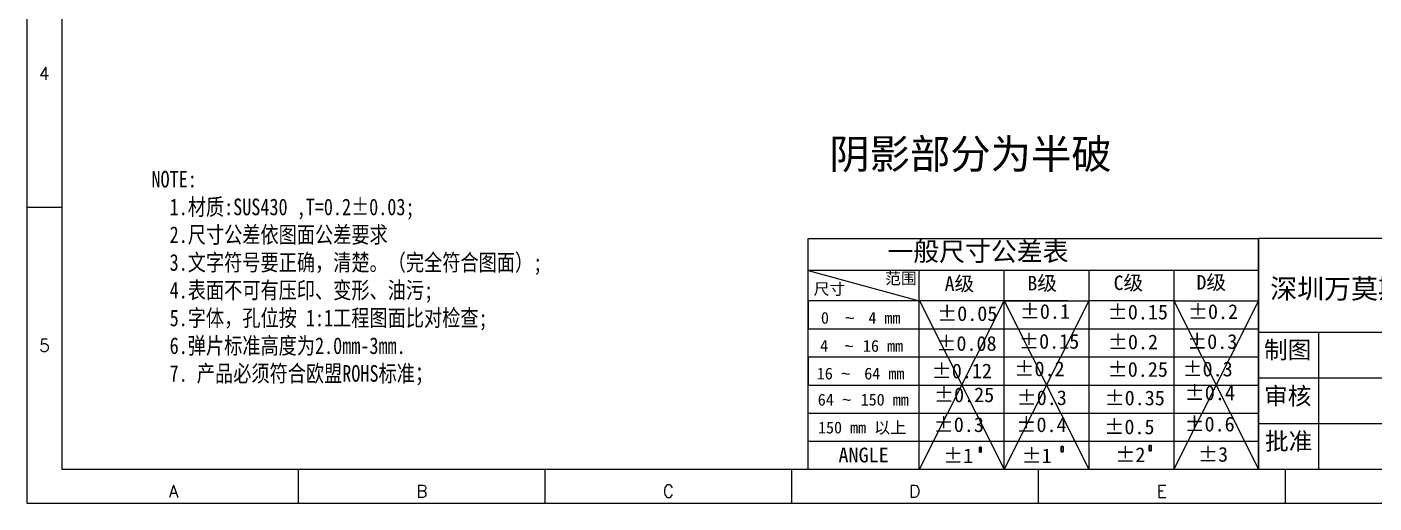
# Model space of a CAD drawing. Header units: millimetres. Extents: x 30573 to 30938, y 711 to 964.
# Drawn here: x 30573.2 to 30815.8, y 711.3 to 797.1 of the extents above; entities that cross this region are included whole.
import ezdxf

# ---------------------------------------------------------------- set-up
doc = ezdxf.new("R2010")
doc.units = ezdxf.units.MM
doc.layers.add('txt', color=7, linetype='Continuous')
doc.layers.add('标注线', color=3, linetype='Continuous', lineweight=13)
doc.styles.add('my', font='', dxfattribs={"width": 0.8})
doc.styles.get("Standard").update_dxf_attribs({"font": 'txt.shx', "bigfont": 'gbcbig.shx'})
doc.styles.get('my').set_extended_font_data('SimSun')

# ---------------------------------------------------------------- blocks, each defined once
blk = doc.blocks.new('dffesfe')
at = {"lineweight": 30}
for p, q in [((1289.31, -263.54), (1289.31, -265.77)), ((1290.14, -263.54), (1289.31, -263.54)), ((1290.14, -265.77), (1290.14, -263.54)), ((1289.31, -265.77), (1290.14, -265.77))]:
    blk.add_line(p, q, dxfattribs=at)

msp = doc.modelspace()

# ---------------------------------------------------------------- linework, layer by layer
at = {"color": 0, "lineweight": 20}
for p, q in [((30573.188, 964.195), (30573.188, 711.263)), ((30579.497, 958.11), (30579.497, 717.348)), ((30579.497, 764.542), (30573.188, 764.542)), ((30713.847, 717.348), (30713.847, 758.954)), ((30713.847, 758.954), (30794.968, 758.954)), ((30794.968, 717.348), (30794.968, 758.954)), ((30713.847, 753.162), (30733.883, 747.712)), ((30794.968, 753.162), (30713.847, 753.162)), ((30733.883, 717.348), (30733.883, 753.162)), ((30749.154, 717.348), (30749.154, 753.162)), ((30764.426, 753.162), (30764.426, 717.348)), ((30779.697, 753.162), (30779.697, 717.348)), ((30713.847, 747.712), (30713.847, 742.651)), ((30760.638, 747.712), (30713.847, 747.712)), ((30749.154, 747.712), (30764.426, 747.712)), ((30779.697, 747.712), (30764.426, 747.712)), ((30779.697, 747.712), (30794.968, 747.712)), ((30713.847, 737.591), (30713.847, 742.651)), ((30713.847, 742.651), (30794.968, 742.651)), ((30794.968, 742.061), (30931.24, 742.061)), ((30805.736, 742.061), (30805.736, 717.348)), ((30713.847, 737.591), (30794.968, 737.591)), ((30713.847, 737.591), (30713.847, 732.53)), ((30794.968, 733.823), (30931.24, 733.823)), ((30713.847, 732.53), (30794.968, 732.53)), ((30713.847, 727.47), (30794.968, 727.47)), ((30794.968, 725.586), (30889.19, 725.586)), ((30713.847, 722.409), (30794.968, 722.409)), ((30579.497, 717.348), (30753.597, 717.348)), ((30622.099, 711.263), (30622.099, 717.348)), ((30666.522, 711.263), (30666.522, 717.348)), ((30710.945, 711.263), (30710.945, 717.348)), ((30713.847, 717.348), (30794.968, 717.348)), ((30753.597, 717.348), (30930.733, 717.348)), ((30755.368, 711.263), (30755.368, 717.348)), ((30799.792, 711.263), (30799.792, 717.348)), ((30573.188, 711.263), (30937.548, 711.263))]:
    msp.add_line(p, q, dxfattribs=at)
msp.add_lwpolyline([(30794.968, 717.348), (30931.24, 717.348), (30931.24, 758.954), (30794.968, 758.954)], close=True)
at = {"layer": '标注线'}
for p, q in [((30733.884, 717.348), (30749.155, 747.712)), ((30733.884, 747.712), (30749.155, 717.348)), ((30764.427, 747.712), (30749.155, 717.348)), ((30749.155, 747.712), (30764.427, 717.348)), ((30794.969, 747.712), (30779.698, 717.348)), ((30779.698, 747.712), (30794.969, 717.348))]:
    msp.add_line(p, q, dxfattribs=at)

# ---------------------------------------------------------------- block references
at = {"color": 0, "lineweight": 20, "xscale": 0.4217148108602878, "yscale": 0.4217148108586871, "zscale": 0.4217148108602878}
for p in [(30200.97, 832.5), (30215.694, 832.586), (30231.57, 832.776)]:
    msp.add_blockref('dffesfe', p, dxfattribs=at)

# ---------------------------------------------------------------- texts
at = {"color": 0, "lineweight": 20}
for s, p in [('4', (30575.366, 787.555)), ('5', (30575.383, 738.533)), ('A', (30598.743, 712.274)), ('B', (30643.286, 712.274)), ('C', (30687.678, 712.288)), ('D', (30732.044, 712.274)), ('E', (30776.611, 712.274))]:
    msp.add_text(s, height=2.244, dxfattribs=at).set_placement(p)
at = {"color": 3, "attachment_point": 1}
for s, insert, char_height, width in [('{\\fSimSun|b0|i0|c134|p54;阴影部分为半破}', (30717.675, 776.832), 5.32526, 110.41571), ('{\\fSimSun|b0|i0|c134|p54;\\H0.7146x;\\C256;深圳万莫斯有限公司}', (30797.063, 751.674), 4.97968, 78.94455)]:
    msp.add_mtext(s, dxfattribs=dict(at, insert=insert, char_height=char_height, width=width))
at = {"color": 0, "lineweight": 20, "attachment_point": 1}
for s, insert, char_height, width in [('{\\fSimSun|b0|i0|c134|p54;一般尺寸公差表}', (30728.134, 758.311), 3.41589, 42.52287), ('{\\fSimSun|b0|i0|c134|p54;范围}', (30727.735, 752.783), 2.08, 5.79754), ('{\\fSimSun|b0|i0|c134|p54;A级}', (30738.447, 752.107), 2.6, 13.95258), ('{\\fSimSun|b0|i0|c134|p54;B级}', (30753.355, 752.197), 2.6, 13.95258), ('{\\fSimSun|b0|i0|c134|p54;C级}', (30768.873, 752.259), 2.6, 13.95258), ('{\\fSimSun|b0|i0|c134|p54;D级}', (30783.81, 752.349), 2.6, 13.95258), ('{\\fSimSun|b0|i0|c134|p54;尺寸}', (30714.846, 750.891), 2.08, 5.79754), ('{\\fSimSun|b0|i0|c134|p2;%%P0.1}', (30751.974, 747.13), 2.6568, 12.06533), ('{\\fSimSun|b0|i0|c134|p2;%%P0.15}', (30767.811, 747.021), 2.6568, 12.06533), ('{\\fSimSun|b0|i0|c134|p2;%%P0.2}', (30782.242, 747.095), 2.6568, 12.06533), ('{\\fSimSun|b0|i0|c134|p2;0  \\fArial|b0|i0|c0|p34;~\\fArial|b0|i0|c238|p34;   \\fSimSun|b0|i0|c134|p2;4 mm}', (30716.159, 745.706), 2.125443, 19.01507), ('{\\fSimSun|b0|i0|c134|p2;%%P0.05}', (30737.089, 746.744), 2.6568, 12.06533), ('{\\fSimSun|b0|i0|c134|p2;4  \\fArial|b0|i0|c0|p34;~\\fArial|b0|i0|c238|p34;  \\fSimSun|b0|i0|c134|p2;16 mm}', (30716.008, 740.657), 2.125443, 19.2291), ('{\\fSimSun|b0|i0|c134|p2;%%P0.08}', (30736.951, 741.357), 2.6568, 12.20354), ('{\\fSimSun|b0|i0|c134|p2;%%P0.15}', (30751.836, 741.742), 2.6568, 12.20354), ('{\\fSimSun|b0|i0|c134|p2;%%P0.2}', (30767.828, 741.633), 2.6568, 12.20354), ('{\\fSimSun|b0|i0|c134|p2;%%P0.3}', (30782.104, 741.707), 2.6568, 12.20354), ('{\\fSimSun|b0|i0|c134|p54;制图}', (30795.961, 740.428), 3.12143, 10.84459), ('{\\fSimSun|b0|i0|c134|p2;16 \\fArial|b0|i0|c0|p34;~\\fArial|b0|i0|c238|p34;   \\fSimSun|b0|i0|c134|p2;64 mm}', (30715.41, 735.666), 2.125443, 19.63796), ('{\\fSimSun|b0|i0|c134|p2;%%P0.12}', (30736.118, 736.403), 2.6568, 12.24044), ('{\\fSimSun|b0|i0|c134|p2;%%P0.2}', (30751.003, 736.788), 2.6568, 12.24044), ('{\\fSimSun|b0|i0|c134|p2;%%P0.25}', (30767.798, 736.679), 2.6568, 12.24044), ('{\\fSimSun|b0|i0|c134|p2;%%P0.3}', (30781.27, 736.753), 2.6568, 12.24044), ('{\\fSimSun|b0|i0|c134|p2;%%P0.4}', (30781.674, 732.457), 2.6568, 12.17676), ('{\\fSimSun|b0|i0|c134|p54;审核}', (30795.961, 732.123), 3.12143, 10.84459), ('{\\fSimSun|b0|i0|c134|p2;64 \\fArial|b0|i0|c0|p34;~\\fArial|b0|i0|c238|p34;  \\fSimSun|b0|i0|c134|p2;150 mm}', (30715.592, 730.965), 2.125443, 19.74886), ('{\\fSimSun|b0|i0|c134|p2;%%P0.25}', (30736.521, 732.107), 2.6568, 12.17676), ('{\\fSimSun|b0|i0|c134|p2;%%P0.3}', (30751.406, 731.586), 2.6568, 12.17676), ('{\\fSimSun|b0|i0|c134|p2;%%P0.35}', (30767.242, 731.541), 2.6568, 12.17676), ('{\\fSimSun|b0|i0|c134|p2;150 mm 以上}', (30715.631, 725.936), 2.12544, 19.22358), ('{\\fSimSun|b0|i0|c134|p2;%%P0.3}', (30736.474, 726.73), 2.6568, 12.30339), ('{\\fSimSun|b0|i0|c134|p2;%%P0.4}', (30751.359, 726.713), 2.6568, 12.30339), ('{\\fSimSun|b0|i0|c134|p2;%%P0.5}', (30767.196, 726.332), 2.6568, 12.30339), ('{\\fSimSun|b0|i0|c134|p2;%%P0.6}', (30781.627, 726.829), 2.6568, 12.30339), ('{\\fSimSun|b0|i0|c134|p54;批准}', (30796.134, 723.968), 3.12143, 10.84459), ('{\\fSimSun|b0|i0|c134|p2;ANGLE}', (30719.326, 721.251), 2.6568, 9.25231), ('{\\fSimSun|b0|i0|c134|p2;%%P1}', (30738.16, 721.114), 2.6568, 12.30339), ('{\\fSimSun|b0|i0|c134|p2;%%P1}', (30752.287, 721.114), 2.6568, 12.30339), ('{\\fSimSun|b0|i0|c134|p2;%%P2}', (30769.176, 721.302), 2.6568, 12.30339), ('{\\fSimSun|b0|i0|c134|p2;%%P3}', (30784.051, 721.376), 2.6568, 12.30339)]:
    msp.add_mtext(s, dxfattribs=dict(at, insert=insert, char_height=char_height, width=width))
at = {"layer": 'txt', "lineweight": 0, "insert": (30595.617, 771.139), "char_height": 3, "attachment_point": 1, "style": 'my'}
msp.add_mtext('{\\C3;NOTE:\\P  1.材质:SUS430 ,T=0.2%%P0.03;\\P  2.尺寸公差依图面公差要求\\P  3.文字符号要正确，清楚。（完全符合图面）;\\P  4.表面不可有压印、变形、油污; \\P  5.字体，孔位按 1:1工程图面比对检查;\\P  6.弹片标准高度为2.0mm-3mm.\\P  7. 产品必须符合欧盟ROHS标准；}', dxfattribs=at)

doc.saveas('drawing.dxf')
